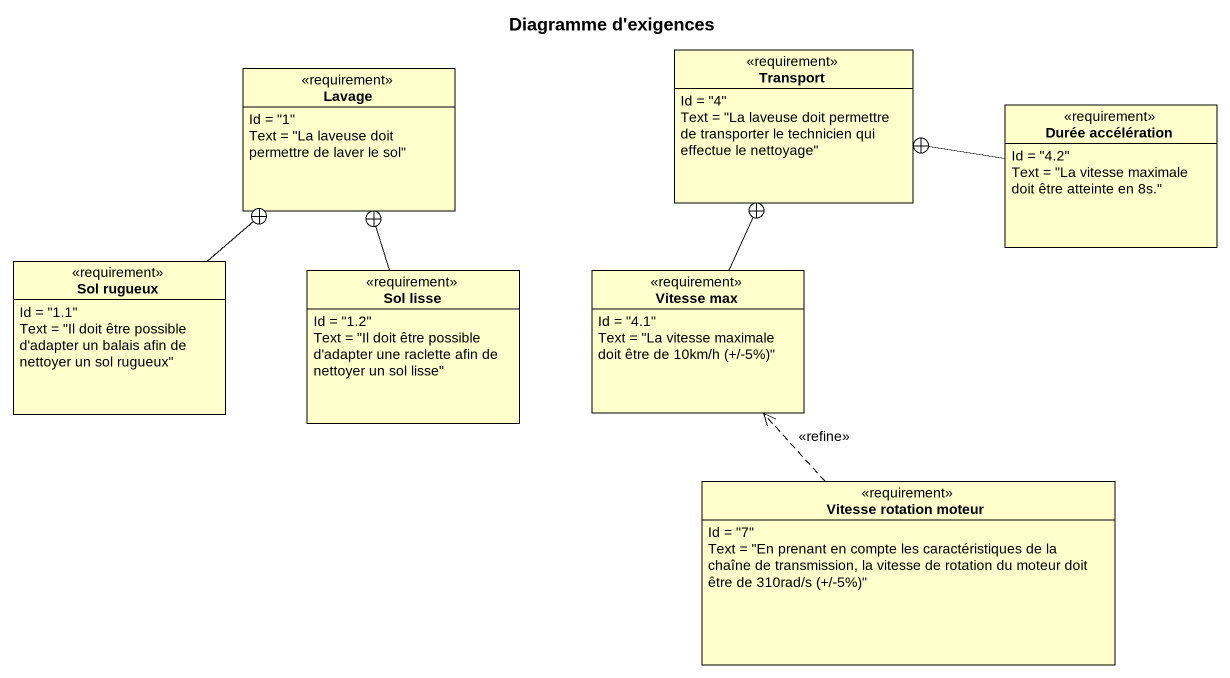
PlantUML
@startuml
title Diagramme d'exigences
hide circle
hide empty members
class Transport <<requirement>> {
  Id = "4"
  Text = "La laveuse doit permettre de transporter le technicien qui effectue le nettoyage"
}
class Lavage <<requirement>> {
  Id = "1"
  Text = "La laveuse doit permettre de laver le sol"
}
class "Durée accélération" as Durée_accélération <<requirement>> {
  Id = "4.2"
  Text = "La vitesse maximale doit être atteinte en 8s."
}
class "Sol rugueux" as Sol_rugueux <<requirement>> {
  Id = "1.1"
  Text = "Il doit être possible d'adapter un balais afin de nettoyer un sol rugueux"
}
class "Sol lisse" as Sol_lisse <<requirement>> {
  Id = "1.2"
  Text = "Il doit être possible d'adapter une raclette afin de nettoyer un sol lisse"
}
class "Vitesse max" as Vitesse_max <<requirement>> {
  Id = "4.1"
  {field} Text = "La vitesse maximale doit être de 10km/h (+/-5%)"
}
class "Vitesse rotation moteur" as Vitesse_rotation_moteur <<requirement>> {
  Id = "7"
  {field} Text = "En prenant en compte les caractéristiques de la chaîne de transmission, la vitesse de rotation du moteur doit être de 310rad/s (+/-5%)"
}
Durée_accélération -left-+ Transport
Sol_rugueux -up-+ Lavage
Sol_lisse -up-+ Lavage
Vitesse_max -up-+ Transport
Vitesse_rotation_moteur .up.> Vitesse_max : <<refine>>
@enduml
